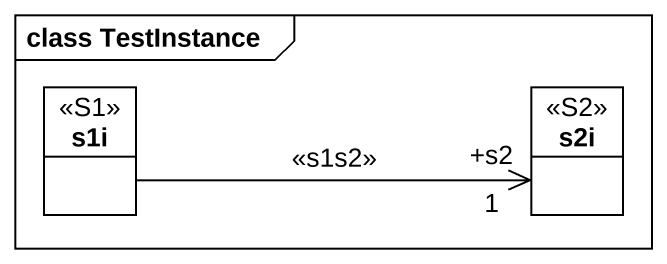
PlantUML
@startuml
mainframe class TestInstance
hide circle
hide empty members
class s1i <<S1>>
class s2i <<S2>>
s1i -right-> "+s2\n1" s2i : <<s1s2>>
@enduml
